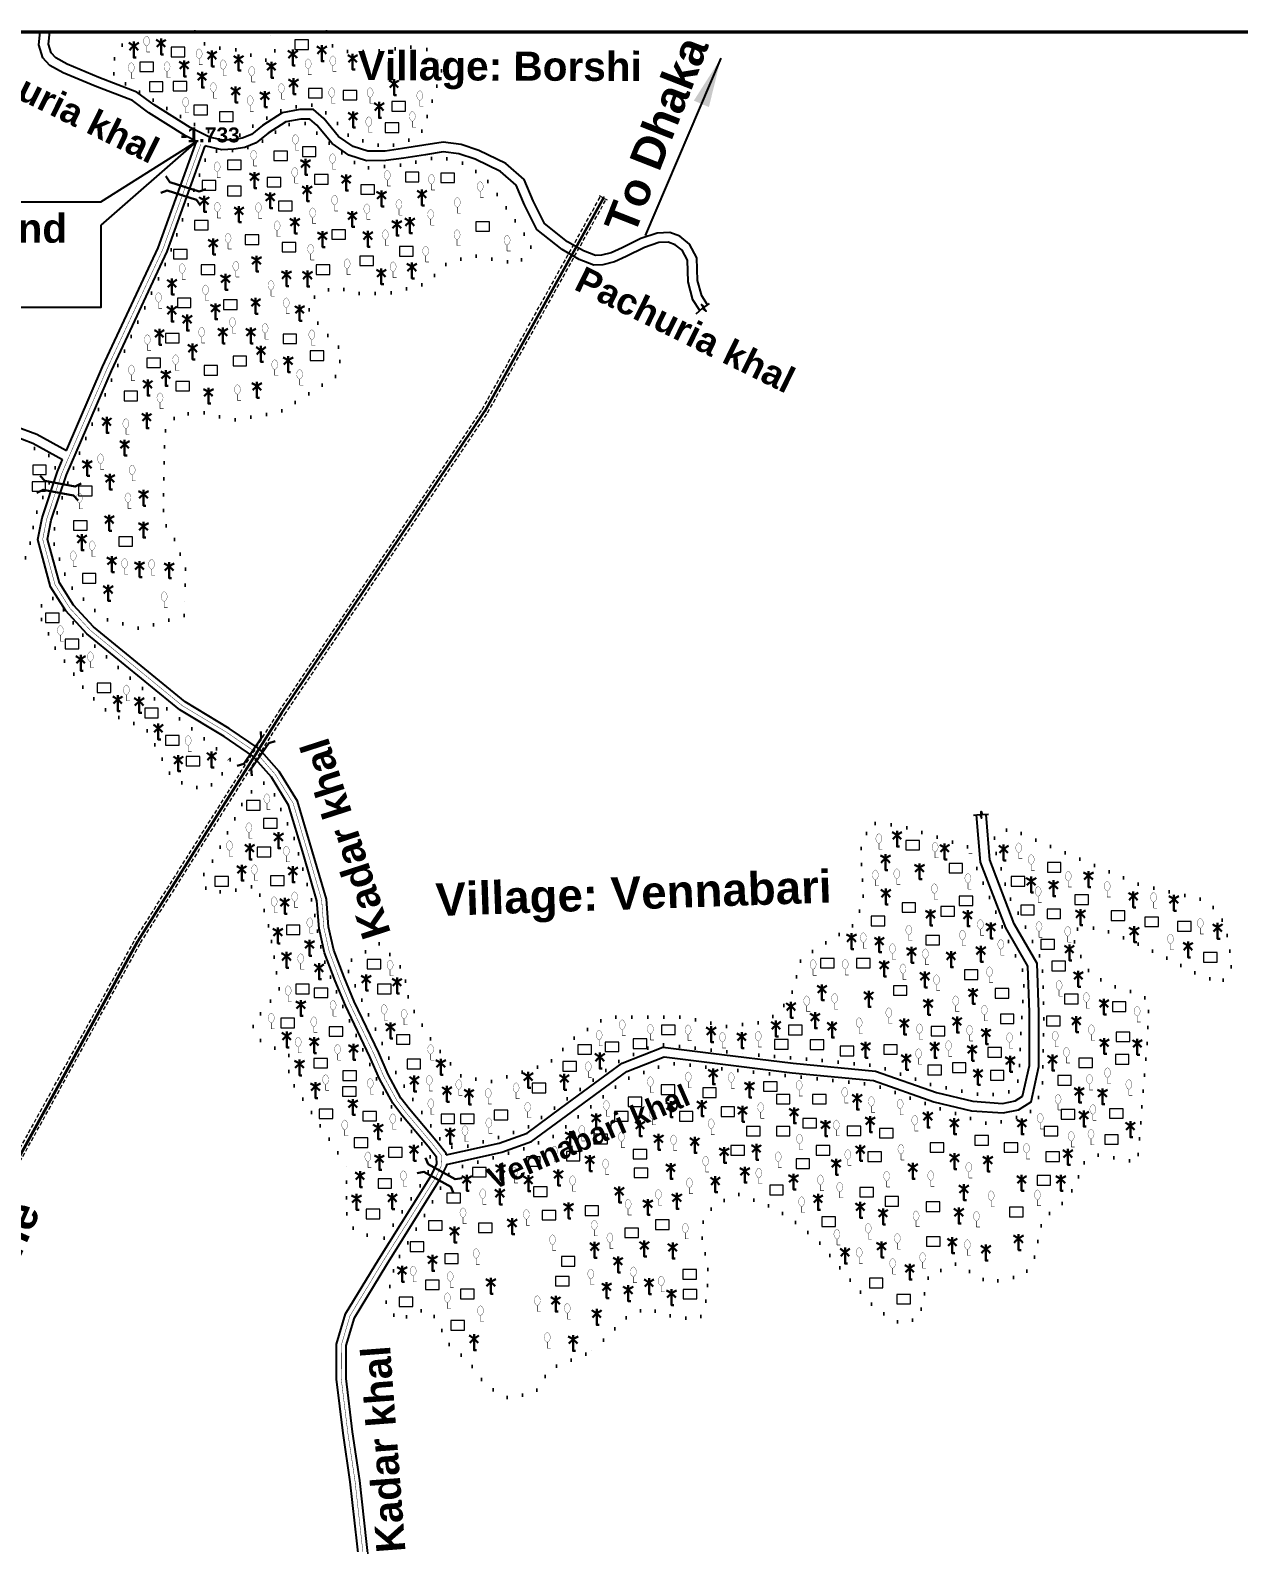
# Model space of a CAD drawing. Header units: millimetres. Extents: x 103 to 27159, y -166022 to -48.
# Drawn here: x 23991 to 25508, y -164690 to -162790 of the extents above; entities that cross this region are included whole.
import ezdxf

# ---------------------------------------------------------------- set-up
doc = ezdxf.new("R2010")
doc.units = ezdxf.units.MM
doc.header["$MEASUREMENT"] = 0
for name, pattern in [('CENTERX2', [4, 2.5, -0.5, 0.5, -0.5]), ('DASHED2', [0.375, 0.25, -0.125]), ('DOT2', [0.125, 0, -0.125]), ('HIDDENX2', [0.75, 0.5, -0.25])]:
    doc.linetypes.add(name, pattern=pattern)
for name, color, linetype in [('boundary', 7, 'Continuous'), ('Home Stead', 151, 'Continuous'), ('Khal', 4, 'Continuous'), ('TEXT', 5, 'Continuous'), ('Trees', 77, 'Continuous')]:
    doc.layers.add(name, color=color, linetype=linetype)
for name, color, linetype, lineweight in [('Bridge or Culvert', 7, 'Continuous', 25), ('Earthan Road', 7, 'DASHED2', 9), ('HOUSE', 144, 'Continuous', 18), ('Rail Line', 14, 'TRACKS', 35)]:
    doc.layers.add(name, color=color, linetype=linetype, lineweight=lineweight)
doc.styles.get("Standard").update_dxf_attribs({"font": 'arial.ttf'})
doc.styles.add('sum', font='arialbd.ttf')
doc.linetypes.add('TRACKS', pattern='A,0.15,[130,ltypeshp.shx,S=0.25,R=0,X=0,Y=0],0.15', length=0.3)
doc.dimstyles.get("Standard").update_dxf_attribs({"dimtxt": 0.18, "dimasz": 0.18, "dimexe": 0.18, "dimexo": 0.0625, "dimgap": 0.09, "dimtad": 0, "dimtih": 1, "dimtoh": 1, "dimdec": 4, "dimzin": 0, "dimdsep": 46, "dimtxsty": 'Standard', "dimblk": 'DATUMBLANK', "dimcen": 0.09, "dimadec": 0, "dimazin": 0, "dimtfac": 1, "dimtdec": 4, "dimtofl": 0, "dimtmove": 0, "dimatfit": 3, "dimfxl": 1, "dimtolj": 1, "dimtzin": 0, "dimarcsym": 0})

# ---------------------------------------------------------------- blocks, each defined once
blk = doc.blocks.new('A$C7FEE66E4')
at = {"layer": 'Trees', "linetype": 'Continuous', "const_width": 0.000142}
blk.add_lwpolyline([(0, 0.00001, 0.606435), (0, 0.00493, 0.606435)], format="xyb", close=True, dxfattribs=at)
at = {"layer": 'Trees', "linetype": 'Continuous', "const_width": 0.000252}
for points in [[(0, 0.00001), (0, -0.00287)], [(0, -0.00287), (0.00172, -0.00287)]]:
    blk.add_lwpolyline(points, dxfattribs=at)
blk = doc.blocks.new('A$C01DB3217')
at = {"layer": 'Trees', "color": 1, "lineweight": 30}
blk.add_lwpolyline([(0, 0.0028), (0, -0.00714), (0.00154, -0.00714)], dxfattribs=at)
for centre, start, end in [((-0.01201, -0.01535), 41.24911, 62.67823), ((0.01201, -0.01535), 117.32177, 138.75089)]:
    blk.add_arc(centre, 0.01949, start, end, dxfattribs=at)
blk = doc.blocks.new('A$C3B865840')
at = {"layer": 'Bridge or Culvert', "color": 7, "linetype": 'Continuous', "lineweight": 30}
for points in [[(0, 43.6), (13.8, 33.1), (91.3, 33.3), (105, 44.2)], [(0.2, 0), (13.9, 10.6), (91.4, 10.9), (105.2, 0.2)]]:
    blk.add_lwpolyline(points, dxfattribs=at)
blk = doc.blocks.new('_DatumBlank')
at = {"color": 0, "linetype": 'ByBlock', "lineweight": -2}
for p, q in [((0, 0.577), (-1, 0)), ((0, -0.577), (0, 0.577)), ((-1, 0), (0, -0.577))]:
    blk.add_line(p, q, dxfattribs=at)

msp = doc.modelspace()

# ---------------------------------------------------------------- linework, layer by layer
at = {"layer": 'boundary', "color": 0, "const_width": 4.13}
msp.add_lwpolyline([(22629.4, -162792.3), (27156.7, -162792.3), (27156.7, -166019.4), (22629.4, -166019.4), (22629.4, -162792.3)], dxfattribs=at)
at = {"layer": 'Earthan Road', "color": 7, "linetype": 'HIDDENX2', "ltscale": 10}
for points in [[(23359.7, -165680), (23505.4, -165308.9), (23656.4, -164924.1), (23941.6, -164260.3), (24122.2, -163932.4), (24303.3, -163645.5), (24558.2, -163266.5), (24706.9, -162998.8)], [(23367.1, -165682.9), (23512.8, -165311.8), (23663.8, -164927.1), (23948.8, -164263.8), (24129.1, -163936.5), (24310, -163649.9), (24565, -163270.7), (24713.8, -163002.8)], [(24705.1, -162997.9), (24710.1, -163000.5), (24709.4, -163002.3), (24711.3, -162999.4), (24710.5, -163001.1), (24716.1, -163004)]]:
    msp.add_lwpolyline(points, dxfattribs=at)
at = {"layer": 'Home Stead', "color": 7, "linetype": 'DOT2', "lineweight": 50, "ltscale": 159.474072, "flags": 128}
for points in [[(24507, -162841.2), (24483.9, -162916.1), (24466.5, -162928.2), (24437.1, -162937.4), (24391.7, -162924), (24366.2, -162896.5), (24343.5, -162883.7), (24313.2, -162887.7), (24274, -162907.8), (24255.1, -162921.9), (24231.7, -162922.2), (24209, -162915.8), (24162.9, -162888.9), (24098.5, -162850.6), (24092.9, -162839.7), (24098.3, -162818.7), (24119.1, -162792.9), (24119.8, -162792.3)], [(24197.3, -162792.3), (24206.6, -162806.2), (24220.8, -162811.9), (24250.2, -162815.2), (24285.2, -162828.3), (24298.4, -162823.3), (24297, -162806.5), (24289.5, -162792.3)], [(24362.8, -162792.3), (24367.5, -162808.8), (24390.3, -162817.4), (24427.5, -162816.1), (24468.5, -162811.5), (24495.3, -162815.6), (24507, -162841.2)], [(24183.8, -163525.3), (24128.7, -163541.9), (24082.6, -163529.2), (24038.9, -163486.6), (24018.8, -163430.3), (24024.9, -163392.6), (24053.5, -163318.6), (24106.2, -163199), (24162.7, -163078.7), (24204.8, -162968.2), (24212.4, -162948.2), (24218.5, -162942.5), (24251.3, -162941), (24275.5, -162934.2), (24311.6, -162908.9), (24338.3, -162907), (24354.8, -162923.4), (24407.3, -162963.6), (24458.5, -162959.6), (24503.8, -162949.2), (24537, -162958), (24563.4, -162977.2), (24620.9, -163060.5), (24603.7, -163083.5), (24547, -163073.4), (24514, -163082.8), (24487.5, -163108.6), (24441.5, -163120.8), (24404.2, -163120.8), (24371.9, -163112.9), (24341.1, -163128.7), (24341.1, -163143.7), (24360.4, -163169.5), (24382.7, -163193.9), (24374.8, -163224.7), (24303.7, -163270.2), (24244.1, -163280.2), (24209.7, -163270.9), (24177.4, -163272.3), (24160.9, -163287.4), (24158.8, -163323.9), (24158, -163371.3), (24158, -163407.3), (24173.8, -163433.1), (24186, -163468.3), (24183.8, -163525.3)], [(23720.1, -163762.2), (23756.6, -163717.4), (23767.2, -163689.8), (23783.5, -163616.3), (23799.9, -163513.2), (23830.9, -163429.8), (23843.5, -163359.7), (23856.2, -163319.6), (23873.2, -163304.7), (23896.6, -163294.8), (23922.9, -163292.4), (23956.4, -163298.2), (24004.2, -163319), (24021.6, -163328.5), (24022, -163341), (23997.9, -163397.4), (23987.1, -163450.7), (23972.9, -163463.2), (23948.4, -163447.9), (23963.8, -163404.7), (23949.6, -163359.3), (23926.8, -163346.2), (23906.4, -163359.3), (23886.5, -163408.1), (23871.7, -163459.8), (23836.5, -163570.1), (23819.4, -163641.6), (23814.4, -163691.2), (23825.7, -163712.2), (23840.5, -163730.9), (23825.1, -163758.2), (23809.2, -163780.9), (23778.6, -163780.3), (23742.8, -163782), (23720.1, -163762.2)], [(24241.6, -163706.6), (24227.7, -163731.3), (24211.9, -163742.6), (24187.4, -163739.6), (24167.9, -163727.4), (24135.6, -163666.5), (24090.6, -163649), (24061, -163621), (24022.4, -163567.2), (23999.7, -163519.6), (24014.6, -163501.6), (24024, -163507), (24055.6, -163549), (24111.9, -163600.3), (24150.1, -163632.6), (24241.6, -163706.6)], [(24434.9, -164307.5), (24486.1, -164232.8), (24494.7, -164214.6), (24491.6, -164199.4), (24451.2, -164152.4), (24435.8, -164129.8), (24406.3, -164066.1), (24383, -164016), (24361.5, -163964.5), (24353.1, -163931.1), (24345.5, -163888.3), (24321.7, -163804.6), (24295.5, -163746.7), (24283.8, -163735.4), (24273.7, -163739.8), (24257.8, -163760.1), (24232.8, -163809.7), (24214.8, -163841.9), (24205, -163855.3), (24212.4, -163870.8), (24236.6, -163872.9), (24259.6, -163868.2), (24275.8, -163864.3), (24291.5, -163921.3), (24297.6, -163959.5), (24303.7, -163996.9), (24289.2, -164013.7), (24269.4, -164038.8), (24280.1, -164059.5), (24315.2, -164077.8), (24315.2, -164105.3), (24359.5, -164173.4), (24387.7, -164216.8), (24388.1, -164279.2), (24396.2, -164294.8), (24405.8, -164302.2), (24434.9, -164307.5)], [(25167.8, -163815.7), (25080.7, -163788.8), (25045.8, -163785.9), (25033.5, -163819.3), (25037.1, -163885.3), (25023.3, -163915.1), (24987, -163938.3), (24958.9, -163956.3), (24946.3, -164002.2), (24928.2, -164026.9), (24904.2, -164037), (24864.3, -164041.4), (24810.5, -164029.8), (24714.6, -164029.8), (24673.9, -164056), (24642, -164087.9), (24615.1, -164096.7), (24570.1, -164110.4), (24533, -164105.4), (24498.2, -164064.7), (24466.9, -164013.2), (24459.7, -163971.8), (24429.9, -163937), (24385.8, -163963.1), (24451.9, -164104.2), (24503.2, -164180.7), (24514, -164193.3), (24535.2, -164192.9), (24588.5, -164178.4), (24615.8, -164167.7), (24674.4, -164125.7), (24728.3, -164086), (24764.8, -164069), (24785, -164064.6), (24809.4, -164066.7), (24885.5, -164075.8), (24963.8, -164082.2), (25053.7, -164091.1), (25125.5, -164115.6), (25190.1, -164128.4), (25213.9, -164125), (25227.2, -164121.7), (25232.2, -164106), (25235.6, -164030.9), (25239.3, -163976.1), (25221.4, -163939.6), (25180.5, -163845.5), (25167.8, -163815.7)], [(24688.4, -164453), (24643.4, -164471.4), (24625.1, -164501.3), (24590.3, -164508.1), (24562.4, -164492.5), (24543.4, -164465.2), (24516.1, -164440.1), (24499.8, -164407.4), (24486.2, -164396.5), (24452.1, -164410.8), (24437.1, -164390.4), (24448.7, -164339.4), (24480, -164288.3), (24516.7, -164226.6), (24531, -164217.9), (24570.2, -164206.9), (24610, -164195.2), (24645.7, -164181.1), (24737.3, -164108.4), (24777.3, -164092.9), (24801.2, -164088.2), (24854.6, -164094.1), (24928.2, -164102.1), (25048.5, -164114.5), (25137.9, -164146.4), (25196.6, -164164.8), (25244.5, -164151.7), (25261.7, -164122.7), (25263.5, -164032.2), (25261.6, -163959.6), (25239.2, -163913.7), (25218.8, -163876.2), (25209.4, -163841.8), (25199.6, -163812.9), (25202.8, -163800), (25221.7, -163793.1), (25252, -163806.9), (25384.3, -163863.8), (25468.1, -163883.6), (25485.8, -163902.7), (25496, -163933.5), (25499, -163970.3), (25485.8, -163987.2), (25451.2, -163973.2), (25418.1, -163955.6), (25377, -163935.7), (25332.2, -163917.4), (25301.3, -163919.6), (25302, -163935.7), (25311.6, -163957), (25322.6, -163976.1), (25349.1, -163990.1), (25363, -163995.2), (25379.9, -163999.6), (25395.4, -164008.5), (25393.9, -164053.2), (25381.1, -164212.2), (25332.1, -164203), (25310.9, -164214.1), (25305.4, -164238), (25288.7, -164262), (25262, -164283.3), (25251.8, -164331.3), (25239.8, -164353.4), (25194.5, -164363.6), (25153.9, -164339.6), (25118.8, -164354.3), (25106.8, -164408), (25082.8, -164414.4), (25052.3, -164396), (25033.8, -164375.7), (25007, -164344.3), (24980.3, -164311.1), (24943.3, -164280.6), (24917.5, -164266.8), (24889.8, -164255.7), (24878.7, -164252), (24850.1, -164265.9), (24836.2, -164282.5), (24834.4, -164306.5), (24841.7, -164345.2), (24840.8, -164380.3), (24832.5, -164407.1), (24807.6, -164408), (24779.5, -164401.5), (24766.8, -164394.7), (24752.7, -164400.1), (24735, -164409.6), (24722.8, -164423.2), (24708.7, -164437.3), (24688.4, -164453)]]:
    msp.add_lwpolyline(points, dxfattribs=at)
at = {"layer": 'HOUSE'}
for points in [[(24167.7, -162823.5), (24184.8, -162823.5), (24184.8, -162811.5), (24167.7, -162811.5), (24167.7, -162823.5)], [(24323.1, -162814.2), (24340.1, -162814.2), (24340.1, -162802.2), (24323.1, -162802.2), (24323.1, -162814.2)], [(24128.4, -162842.1), (24145.4, -162842.1), (24145.4, -162830.2), (24128.4, -162830.2), (24128.4, -162842.1)], [(24140.3, -162867), (24157.3, -162867), (24157.3, -162855), (24140.3, -162855), (24140.3, -162867)], [(24170.3, -162866.4), (24187.4, -162866.4), (24187.4, -162854.5), (24170.3, -162854.5), (24170.3, -162866.4)], [(24340.1, -162875.2), (24357.2, -162875.2), (24357.2, -162863.3), (24340.1, -162863.3), (24340.1, -162875.2)], [(24383.6, -162877.8), (24400.6, -162877.8), (24400.6, -162865.9), (24383.6, -162865.9), (24383.6, -162877.8)], [(24196.2, -162896.4), (24213.3, -162896.4), (24213.3, -162884.5), (24196.2, -162884.5), (24196.2, -162896.4)], [(24228.3, -162904.7), (24245.3, -162904.7), (24245.3, -162892.8), (24228.3, -162892.8), (24228.3, -162904.7)], [(24444.6, -162891.8), (24461.7, -162891.8), (24461.7, -162879.8), (24444.6, -162879.8), (24444.6, -162891.8)], [(24436.4, -162918.7), (24453.4, -162918.7), (24453.4, -162906.7), (24436.4, -162906.7), (24436.4, -162918.7)], [(24296.5, -162954), (24313.6, -162954), (24313.6, -162942.1), (24296.5, -162942.1), (24296.5, -162954)], [(24332.4, -162948.7), (24349.4, -162948.7), (24349.4, -162936.8), (24332.4, -162936.8), (24332.4, -162948.7)], [(24238.3, -162965.2), (24255.4, -162965.2), (24255.4, -162953.2), (24238.3, -162953.2), (24238.3, -162965.2)], [(24461.7, -162980.5), (24478.7, -162980.5), (24478.7, -162968.5), (24461.7, -162968.5), (24461.7, -162980.5)], [(24506.3, -162981.6), (24523.4, -162981.6), (24523.4, -162969.7), (24506.3, -162969.7), (24506.3, -162981.6)], [(24206.6, -162991), (24223.7, -162991), (24223.7, -162979.1), (24206.6, -162979.1), (24206.6, -162991)], [(24238.3, -162998.1), (24255.4, -162998.1), (24255.4, -162986.1), (24238.3, -162986.1), (24238.3, -162998.1)], [(24288.3, -162986.9), (24305.4, -162986.9), (24305.4, -162975), (24288.3, -162975), (24288.3, -162986.9)], [(24347.6, -162983.4), (24364.7, -162983.4), (24364.7, -162971.4), (24347.6, -162971.4), (24347.6, -162983.4)], [(24405.8, -162996.3), (24422.9, -162996.3), (24422.9, -162984.4), (24405.8, -162984.4), (24405.8, -162996.3)], [(24302.4, -163016.9), (24319.5, -163016.9), (24319.5, -163004.9), (24302.4, -163004.9), (24302.4, -163016.9)], [(24197.1, -163041.1), (24214.2, -163041.1), (24214.2, -163029.1), (24197.1, -163029.1), (24197.1, -163041.1)], [(24369.4, -163052.7), (24386.5, -163052.7), (24386.5, -163040.7), (24369.4, -163040.7), (24369.4, -163052.7)], [(24550.4, -163042.7), (24567.5, -163042.7), (24567.5, -163030.7), (24550.4, -163030.7), (24550.4, -163042.7)], [(24260.6, -163059.3), (24277.6, -163059.3), (24277.6, -163047.3), (24260.6, -163047.3), (24260.6, -163059.3)], [(24307.1, -163068.5), (24324.2, -163068.5), (24324.2, -163056.6), (24307.1, -163056.6), (24307.1, -163068.5)], [(24454.5, -163074), (24471.6, -163074), (24471.6, -163062), (24454.5, -163062), (24454.5, -163074)], [(24170.7, -163077.5), (24187.7, -163077.5), (24187.7, -163065.5), (24170.7, -163065.5), (24170.7, -163077.5)], [(24404.5, -163085.7), (24421.6, -163085.7), (24421.6, -163073.8), (24404.5, -163073.8), (24404.5, -163085.7)], [(24205.3, -163096.9), (24222.4, -163096.9), (24222.4, -163084.9), (24205.3, -163084.9), (24205.3, -163096.9)], [(24349.9, -163096.9), (24367, -163096.9), (24367, -163084.9), (24349.9, -163084.9), (24349.9, -163096.9)], [(24175.4, -163138.6), (24192.4, -163138.6), (24192.4, -163126.6), (24175.4, -163126.6), (24175.4, -163138.6)], [(24233.5, -163140.9), (24250.6, -163140.9), (24250.6, -163129), (24233.5, -163129), (24233.5, -163140.9)], [(24160.7, -163182.8), (24177.8, -163182.8), (24177.8, -163170.9), (24160.7, -163170.9), (24160.7, -163182.8)], [(24308.2, -163183.8), (24325.2, -163183.8), (24325.2, -163171.8), (24308.2, -163171.8), (24308.2, -163183.8)], [(24342.3, -163204.9), (24359.3, -163204.9), (24359.3, -163193), (24342.3, -163193), (24342.3, -163204.9)], [(24137.2, -163213.9), (24154.2, -163213.9), (24154.2, -163202), (24137.2, -163202), (24137.2, -163213.9)], [(24208.9, -163223.3), (24225.9, -163223.3), (24225.9, -163211.4), (24208.9, -163211.4), (24208.9, -163223.3)], [(24245.3, -163211.6), (24262.4, -163211.6), (24262.4, -163199.6), (24245.3, -163199.6), (24245.3, -163211.6)], [(24173.6, -163243.3), (24190.7, -163243.3), (24190.7, -163231.3), (24173.6, -163231.3), (24173.6, -163243.3)], [(24108.4, -163255.6), (24125.5, -163255.6), (24125.5, -163243.7), (24108.4, -163243.7), (24108.4, -163255.6)], [(23993.7, -163348.2), (24010.8, -163348.2), (24010.8, -163336.3), (23993.7, -163336.3), (23993.7, -163348.2)], [(23992.9, -163369.2), (24010, -163369.2), (24010, -163357.2), (23992.9, -163357.2), (23992.9, -163369.2)], [(24051.4, -163374.8), (24068.4, -163374.8), (24068.4, -163362.9), (24051.4, -163362.9), (24051.4, -163374.8)], [(24044.9, -163418.3), (24062, -163418.3), (24062, -163406.4), (24044.9, -163406.4), (24044.9, -163418.3)], [(24101.9, -163438.3), (24119, -163438.3), (24119, -163426.3), (24101.9, -163426.3), (24101.9, -163438.3)], [(24056.1, -163484.7), (24073.1, -163484.7), (24073.1, -163472.7), (24056.1, -163472.7), (24056.1, -163484.7)], [(24009.9, -163534.2), (24027, -163534.2), (24027, -163522.2), (24009.9, -163522.2), (24009.9, -163534.2)], [(24034.6, -163567), (24051.7, -163567), (24051.7, -163555), (24034.6, -163555), (24034.6, -163567)], [(24074.8, -163622.2), (24091.9, -163622.2), (24091.9, -163610.3), (24074.8, -163610.3), (24074.8, -163622.2)], [(24134.4, -163653.7), (24151.5, -163653.7), (24151.5, -163641.7), (24134.4, -163641.7), (24134.4, -163653.7)], [(24160.7, -163688.1), (24177.8, -163688.1), (24177.8, -163676.1), (24160.7, -163676.1), (24160.7, -163688.1)], [(24186.6, -163714.3), (24203.7, -163714.3), (24203.7, -163702.4), (24186.6, -163702.4), (24186.6, -163714.3)], [(24262.2, -163769.6), (24279.3, -163769.6), (24279.3, -163757.6), (24262.2, -163757.6), (24262.2, -163769.6)], [(24283.6, -163792.4), (24300.6, -163792.4), (24300.6, -163780.4), (24283.6, -163780.4), (24283.6, -163792.4)], [(24275.8, -163828.3), (24292.9, -163828.3), (24292.9, -163816.4), (24275.8, -163816.4), (24275.8, -163828.3)], [(25090.2, -163819.7), (25107.3, -163819.7), (25107.3, -163807.8), (25090.2, -163807.8), (25090.2, -163819.7)], [(25144.4, -163848.6), (25161.5, -163848.6), (25161.5, -163836.7), (25144.4, -163836.7), (25144.4, -163848.6)], [(25268, -163847.5), (25285, -163847.5), (25285, -163835.5), (25268, -163835.5), (25268, -163847.5)], [(24222.4, -163865.2), (24239.5, -163865.2), (24239.5, -163853.2), (24222.4, -163853.2), (24222.4, -163865.2)], [(24292.3, -163864.2), (24309.4, -163864.2), (24309.4, -163852.3), (24292.3, -163852.3), (24292.3, -163864.2)], [(25222.4, -163865.2), (25239.5, -163865.2), (25239.5, -163853.2), (25222.4, -163853.2), (25222.4, -163865.2)], [(25157.1, -163889.6), (25174.2, -163889.6), (25174.2, -163877.6), (25157.1, -163877.6), (25157.1, -163889.6)], [(25302.5, -163888.2), (25319.6, -163888.2), (25319.6, -163876.2), (25302.5, -163876.2), (25302.5, -163888.2)], [(25085.4, -163898), (25102.5, -163898), (25102.5, -163886.1), (25085.4, -163886.1), (25085.4, -163898)], [(25134.2, -163902.8), (25151.3, -163902.8), (25151.3, -163890.9), (25134.2, -163890.9), (25134.2, -163902.8)], [(25234.4, -163901.1), (25251.5, -163901.1), (25251.5, -163889.2), (25234.4, -163889.2), (25234.4, -163901.1)], [(25267.5, -163905.9), (25284.6, -163905.9), (25284.6, -163894), (25267.5, -163894), (25267.5, -163905.9)], [(25348.1, -163908.3), (25365.1, -163908.3), (25365.1, -163896.4), (25348.1, -163896.4), (25348.1, -163908.3)], [(24312.3, -163926), (24329.4, -163926), (24329.4, -163914.1), (24312.3, -163914.1), (24312.3, -163926)], [(25046.8, -163914.9), (25063.9, -163914.9), (25063.9, -163902.9), (25046.8, -163902.9), (25046.8, -163914.9)], [(25390.3, -163916), (25407.3, -163916), (25407.3, -163904), (25390.3, -163904), (25390.3, -163916)], [(25431.5, -163921.7), (25448.6, -163921.7), (25448.6, -163909.8), (25431.5, -163909.8), (25431.5, -163921.7)], [(25115.5, -163939), (25132.6, -163939), (25132.6, -163927), (25115.5, -163927), (25115.5, -163939)], [(25259.8, -163944.3), (25276.9, -163944.3), (25276.9, -163932.3), (25259.8, -163932.3), (25259.8, -163944.3)], [(24413.6, -163969.2), (24430.7, -163969.2), (24430.7, -163957.2), (24413.6, -163957.2), (24413.6, -163969.2)], [(24982.9, -163967.9), (25000, -163967.9), (25000, -163955.9), (24982.9, -163955.9), (24982.9, -163967.9)], [(25028.1, -163967.9), (25045.2, -163967.9), (25045.2, -163955.9), (25028.1, -163955.9), (25028.1, -163967.9)], [(25464.1, -163960.6), (25481.2, -163960.6), (25481.2, -163948.6), (25464.1, -163948.6), (25464.1, -163960.6)], [(25163.7, -163982.3), (25180.8, -163982.3), (25180.8, -163970.4), (25163.7, -163970.4), (25163.7, -163982.3)], [(25273.7, -163971.6), (25290.8, -163971.6), (25290.8, -163959.6), (25273.7, -163959.6), (25273.7, -163971.6)], [(24324, -164000.4), (24341, -164000.4), (24341, -163988.4), (24324, -163988.4), (24324, -164000.4)], [(24347.3, -164005.2), (24364.3, -164005.2), (24364.3, -163993.3), (24347.3, -163993.3), (24347.3, -164005.2)], [(24426.7, -164000.5), (24443.8, -164000.5), (24443.8, -163988.5), (24426.7, -163988.5), (24426.7, -164000.5)], [(25074.5, -164002.2), (25091.6, -164002.2), (25091.6, -163990.3), (25074.5, -163990.3), (25074.5, -164002.2)], [(25202.3, -164005.8), (25219.4, -164005.8), (25219.4, -163993.9), (25202.3, -163993.9), (25202.3, -164005.8)], [(25289.5, -164012.9), (25306.6, -164012.9), (25306.6, -164000.9), (25289.5, -164000.9), (25289.5, -164012.9)], [(25349.5, -164022.6), (25366.6, -164022.6), (25366.6, -164010.7), (25349.5, -164010.7), (25349.5, -164022.6)], [(24305.5, -164043.1), (24322.6, -164043.1), (24322.6, -164031.2), (24305.5, -164031.2), (24305.5, -164043.1)], [(25208.9, -164037.8), (25226, -164037.8), (25226, -164025.8), (25208.9, -164025.8), (25208.9, -164037.8)], [(25267, -164040.7), (25284.1, -164040.7), (25284.1, -164028.7), (25267, -164028.7), (25267, -164040.7)], [(24366.2, -164053.8), (24383.3, -164053.8), (24383.3, -164041.8), (24366.2, -164041.8), (24366.2, -164053.8)], [(24450.4, -164063.7), (24467.5, -164063.7), (24467.5, -164051.8), (24450.4, -164051.8), (24450.4, -164063.7)], [(24783.5, -164051.7), (24800.6, -164051.7), (24800.6, -164039.8), (24783.5, -164039.8), (24783.5, -164051.7)], [(24943, -164051.9), (24960.1, -164051.9), (24960.1, -164040), (24943, -164040), (24943, -164051.9)], [(25122.1, -164053.4), (25139.2, -164053.4), (25139.2, -164041.5), (25122.1, -164041.5), (25122.1, -164053.4)], [(25354.3, -164060.5), (25371.4, -164060.5), (25371.4, -164048.5), (25354.3, -164048.5), (25354.3, -164060.5)], [(24678.2, -164076.3), (24695.3, -164076.3), (24695.3, -164064.3), (24678.2, -164064.3), (24678.2, -164076.3)], [(24712.8, -164072.9), (24729.9, -164072.9), (24729.9, -164061), (24712.8, -164061), (24712.8, -164072.9)], [(24747.8, -164069), (24764.8, -164069), (24764.8, -164057.1), (24747.8, -164057.1), (24747.8, -164069)], [(24925.3, -164070), (24942.4, -164070), (24942.4, -164058), (24925.3, -164058), (24925.3, -164070)], [(24970, -164070.3), (24987.1, -164070.3), (24987.1, -164058.3), (24970, -164058.3), (24970, -164070.3)], [(25007.6, -164078.3), (25024.7, -164078.3), (25024.7, -164066.3), (25007.6, -164066.3), (25007.6, -164078.3)], [(25062.5, -164076.3), (25079.5, -164076.3), (25079.5, -164064.3), (25062.5, -164064.3), (25062.5, -164076.3)], [(25193.3, -164079.9), (25210.3, -164079.9), (25210.3, -164068), (25193.3, -164068), (25193.3, -164079.9)], [(24346.8, -164093.6), (24363.9, -164093.6), (24363.9, -164081.6), (24346.8, -164081.6), (24346.8, -164093.6)], [(24463.8, -164094.6), (24480.8, -164094.6), (24480.8, -164082.6), (24463.8, -164082.6), (24463.8, -164094.6)], [(24659.6, -164097.5), (24676.7, -164097.5), (24676.7, -164085.5), (24659.6, -164085.5), (24659.6, -164097.5)], [(25117.9, -164102.2), (25135, -164102.2), (25135, -164090.2), (25117.9, -164090.2), (25117.9, -164102.2)], [(25148.7, -164099.2), (25165.7, -164099.2), (25165.7, -164087.2), (25148.7, -164087.2), (25148.7, -164099.2)], [(25307.3, -164093.1), (25324.4, -164093.1), (25324.4, -164081.1), (25307.3, -164081.1), (25307.3, -164093.1)], [(25353.3, -164088.7), (25370.4, -164088.7), (25370.4, -164076.8), (25353.3, -164076.8), (25353.3, -164088.7)], [(24383.2, -164109.1), (24400.3, -164109.1), (24400.3, -164097.2), (24383.2, -164097.2), (24383.2, -164109.1)], [(25196.3, -164108.8), (25213.3, -164108.8), (25213.3, -164096.9), (25196.3, -164096.9), (25196.3, -164108.8)], [(25280.9, -164115.1), (25298, -164115.1), (25298, -164103.1), (25280.9, -164103.1), (25280.9, -164115.1)], [(24382.7, -164129), (24399.8, -164129), (24399.8, -164117.1), (24382.7, -164117.1), (24382.7, -164129)], [(24620.9, -164124.6), (24638, -164124.6), (24638, -164112.7), (24620.9, -164112.7), (24620.9, -164124.6)], [(24782.8, -164126.7), (24799.9, -164126.7), (24799.9, -164114.7), (24782.8, -164114.7), (24782.8, -164126.7)], [(24835.1, -164130.5), (24852.2, -164130.5), (24852.2, -164118.6), (24835.1, -164118.6), (24835.1, -164130.5)], [(24911.4, -164122.8), (24928.4, -164122.8), (24928.4, -164110.9), (24911.4, -164110.9), (24911.4, -164122.8)], [(24927.7, -164138.7), (24944.7, -164138.7), (24944.7, -164126.7), (24927.7, -164126.7), (24927.7, -164138.7)], [(24972.9, -164138.7), (24990, -164138.7), (24990, -164126.7), (24972.9, -164126.7), (24972.9, -164138.7)], [(24353.6, -164157.2), (24370.7, -164157.2), (24370.7, -164145.2), (24353.6, -164145.2), (24353.6, -164157.2)], [(24408.5, -164160.1), (24425.5, -164160.1), (24425.5, -164148.1), (24408.5, -164148.1), (24408.5, -164160.1)], [(24573.2, -164158.6), (24590.2, -164158.6), (24590.2, -164146.6), (24573.2, -164146.6), (24573.2, -164158.6)], [(24741.6, -164142), (24758.7, -164142), (24758.7, -164130.1), (24741.6, -164130.1), (24741.6, -164142)], [(24858.1, -164154.5), (24875.2, -164154.5), (24875.2, -164142.5), (24858.1, -164142.5), (24858.1, -164154.5)], [(25285.2, -164157.8), (25302.3, -164157.8), (25302.3, -164145.8), (25285.2, -164145.8), (25285.2, -164157.8)], [(25346.1, -164156.8), (25363.2, -164156.8), (25363.2, -164144.8), (25346.1, -164144.8), (25346.1, -164156.8)], [(24506.6, -164163.4), (24523.6, -164163.4), (24523.6, -164151.4), (24506.6, -164151.4), (24506.6, -164163.4)], [(24531.1, -164163.4), (24548.2, -164163.4), (24548.2, -164151.4), (24531.1, -164151.4), (24531.1, -164163.4)], [(24724.3, -164160.2), (24741.4, -164160.2), (24741.4, -164148.3), (24724.3, -164148.3), (24724.3, -164160.2)], [(24805.9, -164160.2), (24822.9, -164160.2), (24822.9, -164148.3), (24805.9, -164148.3), (24805.9, -164160.2)], [(24890.3, -164178.9), (24907.3, -164178.9), (24907.3, -164167), (24890.3, -164167), (24890.3, -164178.9)], [(24927.7, -164178.9), (24944.7, -164178.9), (24944.7, -164167), (24927.7, -164167), (24927.7, -164178.9)], [(24960.8, -164168.9), (24977.8, -164168.9), (24977.8, -164156.9), (24960.8, -164156.9), (24960.8, -164168.9)], [(25016.6, -164178.5), (25033.7, -164178.5), (25033.7, -164166.5), (25016.6, -164166.5), (25016.6, -164178.5)], [(25264, -164178.9), (25281.1, -164178.9), (25281.1, -164167), (25264, -164167), (25264, -164178.9)], [(24397.3, -164193.3), (24414.4, -164193.3), (24414.4, -164181.3), (24397.3, -164181.3), (24397.3, -164193.3)], [(24698.4, -164188.7), (24715.5, -164188.7), (24715.5, -164176.7), (24698.4, -164176.7), (24698.4, -164188.7)], [(25057.3, -164181.3), (25074.4, -164181.3), (25074.4, -164169.4), (25057.3, -164169.4), (25057.3, -164181.3)], [(25176.8, -164190.4), (25193.8, -164190.4), (25193.8, -164178.5), (25176.8, -164178.5), (25176.8, -164190.4)], [(25339.9, -164189.4), (25357, -164189.4), (25357, -164177.4), (25339.9, -164177.4), (25339.9, -164189.4)], [(24440.6, -164205.4), (24457.6, -164205.4), (24457.6, -164193.5), (24440.6, -164193.5), (24440.6, -164205.4)], [(24614, -164216.9), (24631.1, -164216.9), (24631.1, -164205), (24614, -164205), (24614, -164216.9)], [(24663.9, -164210.2), (24680.9, -164210.2), (24680.9, -164198.3), (24663.9, -164198.3), (24663.9, -164210.2)], [(24747.8, -164207.8), (24764.9, -164207.8), (24764.9, -164195.9), (24747.8, -164195.9), (24747.8, -164207.8)], [(24870.6, -164202.9), (24887.7, -164202.9), (24887.7, -164190.9), (24870.6, -164190.9), (24870.6, -164202.9)], [(24977.7, -164202.9), (24994.8, -164202.9), (24994.8, -164190.9), (24977.7, -164190.9), (24977.7, -164202.9)], [(25042.5, -164211), (25059.6, -164211), (25059.6, -164199.1), (25042.5, -164199.1), (25042.5, -164211)], [(25120.6, -164199.5), (25137.7, -164199.5), (25137.7, -164187.6), (25120.6, -164187.6), (25120.6, -164199.5)], [(25213.7, -164199.5), (25230.8, -164199.5), (25230.8, -164187.6), (25213.7, -164187.6), (25213.7, -164199.5)], [(25266, -164211), (25283, -164211), (25283, -164199.1), (25266, -164199.1), (25266, -164211)], [(24545.9, -164230.4), (24563, -164230.4), (24563, -164218.4), (24545.9, -164218.4), (24545.9, -164230.4)], [(24749.2, -164231.3), (24766.3, -164231.3), (24766.3, -164219.4), (24749.2, -164219.4), (24749.2, -164231.3)], [(24952.3, -164219.7), (24969.4, -164219.7), (24969.4, -164207.7), (24952.3, -164207.7), (24952.3, -164219.7)], [(24427.4, -164244.7), (24444.5, -164244.7), (24444.5, -164232.8), (24427.4, -164232.8), (24427.4, -164244.7)], [(24622.6, -164254.8), (24639.7, -164254.8), (24639.7, -164242.8), (24622.6, -164242.8), (24622.6, -164254.8)], [(24919.2, -164252.7), (24936.3, -164252.7), (24936.3, -164240.8), (24919.2, -164240.8), (24919.2, -164252.7)], [(25254.9, -164240.8), (25272, -164240.8), (25272, -164228.8), (25254.9, -164228.8), (25254.9, -164240.8)], [(24513.7, -164262.9), (24530.8, -164262.9), (24530.8, -164251), (24513.7, -164251), (24513.7, -164262.9)], [(25032.4, -164255.6), (25049.5, -164255.6), (25049.5, -164243.7), (25032.4, -164243.7), (25032.4, -164255.6)], [(25064.1, -164267.1), (25081.1, -164267.1), (25081.1, -164255.2), (25064.1, -164255.2), (25064.1, -164267.1)], [(25115.9, -164273.8), (25132.9, -164273.8), (25132.9, -164261.9), (25115.9, -164261.9), (25115.9, -164273.8)], [(24412.4, -164283.1), (24429.5, -164283.1), (24429.5, -164271.1), (24412.4, -164271.1), (24412.4, -164283.1)], [(24633.6, -164284.5), (24650.7, -164284.5), (24650.7, -164272.6), (24633.6, -164272.6), (24633.6, -164284.5)], [(24687.4, -164278.8), (24704.4, -164278.8), (24704.4, -164266.8), (24687.4, -164266.8), (24687.4, -164278.8)], [(24984.9, -164292.5), (25002, -164292.5), (25002, -164280.6), (24984.9, -164280.6), (24984.9, -164292.5)], [(25220.4, -164280.5), (25237.5, -164280.5), (25237.5, -164268.6), (25220.4, -164268.6), (25220.4, -164280.5)], [(24490.7, -164297.4), (24507.8, -164297.4), (24507.8, -164285.5), (24490.7, -164285.5), (24490.7, -164297.4)], [(24553.5, -164300.3), (24570.6, -164300.3), (24570.6, -164288.4), (24553.5, -164288.4), (24553.5, -164300.3)], [(24737.2, -164306.6), (24754.3, -164306.6), (24754.3, -164294.6), (24737.2, -164294.6), (24737.2, -164306.6)], [(24775.7, -164296.4), (24792.8, -164296.4), (24792.8, -164284.5), (24775.7, -164284.5), (24775.7, -164296.4)], [(24467.7, -164324), (24484.8, -164324), (24484.8, -164312.1), (24467.7, -164312.1), (24467.7, -164324)], [(25116.3, -164317.4), (25133.4, -164317.4), (25133.4, -164305.5), (25116.3, -164305.5), (25116.3, -164317.4)], [(24511.1, -164339), (24528.1, -164339), (24528.1, -164327), (24511.1, -164327), (24511.1, -164339)], [(24657.6, -164342.5), (24674.7, -164342.5), (24674.7, -164330.5), (24657.6, -164330.5), (24657.6, -164342.5)], [(24650.4, -164367.4), (24667.5, -164367.4), (24667.5, -164355.5), (24650.4, -164355.5), (24650.4, -164367.4)], [(24810.1, -164358.8), (24827.2, -164358.8), (24827.2, -164346.8), (24810.1, -164346.8), (24810.1, -164358.8)], [(24487, -164371.9), (24504.1, -164371.9), (24504.1, -164359.9), (24487, -164359.9), (24487, -164371.9)], [(24531.1, -164383.4), (24548.2, -164383.4), (24548.2, -164371.4), (24531.1, -164371.4), (24531.1, -164383.4)], [(24810.6, -164383.7), (24827.7, -164383.7), (24827.7, -164371.8), (24810.6, -164371.8), (24810.6, -164383.7)], [(25044.4, -164369.7), (25061.5, -164369.7), (25061.5, -164357.7), (25044.4, -164357.7), (25044.4, -164369.7)], [(24454.1, -164393.3), (24471.2, -164393.3), (24471.2, -164381.3), (24454.1, -164381.3), (24454.1, -164393.3)], [(25078.9, -164389.8), (25096, -164389.8), (25096, -164377.9), (25078.9, -164377.9), (25078.9, -164389.8)], [(24518.8, -164422.7), (24535.9, -164422.7), (24535.9, -164410.7), (24518.8, -164410.7), (24518.8, -164422.7)]]:
    msp.add_lwpolyline(points, dxfattribs=at)
at = {"layer": 'Khal', "lineweight": 25, "ltscale": 0.1}
for points in [[(24199.6, -162930), (24185.7, -162923), (24139.6, -162893.9), (24118.9, -162878.6), (24072.1, -162860.5), (24031.8, -162843.8), (24015.4, -162834.5), (24006.3, -162824.8), (24001.4, -162808.7), (24003.3, -162792.3)], [(24841, -163135), (24833.8, -163123.9), (24828.6, -163104.5), (24827.8, -163076), (24818.6, -163058.7), (24806.3, -163049), (24793.8, -163044.3), (24777.9, -163045.1), (24757.4, -163051.8), (24733.9, -163063.5), (24720.3, -163069.8), (24707.9, -163072.7), (24700.4, -163073.1), (24685.2, -163067.3), (24665.2, -163055.8), (24636.4, -163032.9), (24622.1, -163004.4), (24610.8, -162977.6), (24587.7, -162957.7), (24553.9, -162941.1), (24531.6, -162933.8), (24509.1, -162930.8), (24485.1, -162934.6), (24458.2, -162938.8), (24436.4, -162941.9), (24414.6, -162942.1), (24396.1, -162936.2), (24377.9, -162923.6), (24359.2, -162900.9), (24346.3, -162889.9), (24329.2, -162889.9), (24307.1, -162894), (24282.2, -162909.7), (24268.3, -162921.3), (24256.8, -162925.7), (24245.1, -162927.7), (24232.3, -162928.3), (24215.7, -162924.6), (24191.6, -162912.5), (24146.4, -162883.9), (24124.7, -162868), (24076.6, -162849.4), (24037.1, -162833), (24022.9, -162824.9), (24017, -162818.6), (24013.6, -162807.6), (24015.4, -162792.3)], [(24831.4, -163142.2), (24822.7, -163128.8), (24816.7, -163106.3), (24815.9, -163079.1), (24809.2, -163066.6), (24800.4, -163059.6), (24791.9, -163056.4), (24780.1, -163057), (24762, -163063), (24739.1, -163074.3), (24724.3, -163081.2), (24709.6, -163084.7), (24698.5, -163085.3), (24680, -163078.1), (24658.5, -163065.8), (24626.9, -163040.6), (24611.2, -163009.4), (24600.9, -162984.8), (24581, -162967.8), (24549.4, -162952.3), (24528.9, -162945.5), (24509.3, -162942.9), (24487, -162946.5), (24460, -162950.7), (24437.3, -162953.9), (24412.8, -162954.1), (24390.8, -162947.1), (24369.7, -162932.5), (24350.6, -162909.3), (24341.9, -162901.9), (24330.3, -162901.9), (24311.6, -162905.4), (24289.3, -162919.5), (24274.5, -162931.8), (24260, -162937.3), (24246.4, -162939.6), (24231.2, -162940.4), (24211.6, -162936), (24210.4, -162935.4)], [(24843.1, -163133.5), (24837.5, -163137.6), (24833.4, -163134.7), (24839.6, -163143), (24834.9, -163139.1), (24826.4, -163146.7)], [(23971.7, -163287.4), (23998.9, -163297.7), (24036.1, -163318.2)], [(23967.8, -163298.7), (23993.9, -163308.7), (24031.3, -163329.3)], [(24512.8, -164202.6), (24579.5, -164188), (24614.6, -164175.4), (24657, -164144.1), (24699.7, -164112.5), (24733.9, -164087.6), (24785.2, -164067.4), (24845.2, -164074.8), (24948.7, -164087.6), (25052.2, -164097.6), (25128.9, -164124.5), (25174.3, -164135.4), (25211.7, -164138), (25227.3, -164134.8), (25236.8, -164128.8), (25245.4, -164090.4), (25245.4, -164023.5), (25243.4, -163965.8), (25215.6, -163917.6), (25184, -163834.9), (25178.9, -163775.6)], [(24513.5, -164214.7), (24582.8, -164199.5), (24620.3, -164186.1), (24664.1, -164153.7), (24706.8, -164122.2), (24739.7, -164098.2), (24786.7, -164079.6), (24843.7, -164086.7), (24947.4, -164099.5), (25049.6, -164109.4), (25125.5, -164136), (25172.5, -164147.3), (25212.5, -164150.1), (25231.8, -164146.1), (25247.5, -164136.3), (25257.4, -164091.7), (25257.4, -164023.3), (25255.3, -163962.4), (25226.4, -163912.5), (25195.8, -163832.2), (25190.9, -163775.1)], [(25175.2, -163775.9), (25183.4, -163775.3), (25185.1, -163779.8), (25184.7, -163771.5), (25186.2, -163775.4), (25193.8, -163774.9)]]:
    msp.add_lwpolyline(points, dxfattribs=at)
at = {"layer": 'Khal', "color": 3, "linetype": 'Continuous'}
msp.add_lwpolyline([(24036.1, -163318.2), (24081.5, -163213.1), (24151.4, -163063.5), (24199.6, -162930)], dxfattribs=at)
at = {"layer": 'Khal', "color": 7, "linetype": 'CENTERX2', "lineweight": 30, "ltscale": 5, "const_width": 0.515}
msp.add_lwpolyline([(24410, -164716.1), (24398.5, -164612.4), (24389.4, -164551.3), (24381.2, -164484.1), (24381.4, -164441.4), (24392.1, -164404.9), (24433.3, -164337), (24475.8, -164269.3), (24499.9, -164230.9), (24507.5, -164215), (24506.9, -164203.3), (24495.2, -164188.3), (24462, -164149), (24451.2, -164134.6), (24434.7, -164104.5), (24422.8, -164077.2), (24391.8, -164012.6), (24379.1, -163982), (24366.1, -163947.2), (24359.3, -163917.3), (24356.6, -163882.6), (24339.5, -163823.9), (24320.7, -163760.9), (24298.3, -163724.8), (24274.1, -163697.2), (24237.4, -163672.1), (24181.9, -163638.8), (24066, -163543.8), (24040.3, -163516), (24021.8, -163486.7), (24006.3, -163429.5), (24011.3, -163404.1), (24030.4, -163346.6), (24036.8, -163331.6), (24087, -163215.6), (24157, -163065.8), (24204.8, -162933.3)], dxfattribs=at)
at = {"layer": 'Khal', "color": 3, "lineweight": 25, "ltscale": 0.1}
for points in [[(24512.8, -164202.6), (24512.8, -164201.1), (24499.8, -164184.5), (24466.7, -164145.3), (24456.2, -164131.4), (24440.1, -164101.9), (24428.2, -164074.7), (24397.3, -164010.1), (24384.7, -163979.7), (24371.8, -163945.5), (24365.2, -163916.4), (24362.5, -163881.6), (24345.2, -163822.2), (24326.2, -163758.4), (24303.1, -163721.2), (24278.1, -163692.7), (24240.6, -163667.1), (24185.4, -163633.9), (24070.1, -163539.4), (24045, -163512.3), (24027.4, -163484.2), (24012.4, -163429.3), (24017.1, -163405.6), (24036, -163348.7), (24092.5, -163218), (24162.5, -163068), (24210.4, -162935.4)], [(24404.1, -164717), (24392.6, -164613.2), (24383.5, -164552.1), (24375.2, -164484.4), (24375.4, -164440.5), (24386.6, -164402.4), (24428.2, -164333.9), (24470.7, -164266.1), (24494.6, -164228), (24501.4, -164213.8), (24501, -164205.5), (24490.5, -164192), (24457.3, -164152.8), (24446.1, -164137.9), (24429.3, -164107.2), (24417.3, -164079.7), (24386.4, -164015), (24373.5, -163984.2), (24360.3, -163948.9), (24353.3, -163918.2), (24350.6, -163883.7), (24333.7, -163825.6), (24315.1, -163763.4), (24293.5, -163728.4), (24270.1, -163701.8), (24234.1, -163677.2), (24178.5, -163643.7), (24061.8, -163548.2), (24035.5, -163519.6), (24016.3, -163489.1), (24000.1, -163429.7), (24005.5, -163402.6), (24024.8, -163344.4), (24031.3, -163329.3)], [(24461.9, -165226.2), (24450.4, -165189.9), (24441.4, -165170.3), (24434.8, -165130.9), (24442.8, -165041.1), (24446.5, -164898.2), (24440.3, -164832.5), (24415.9, -164715.1), (24404.5, -164611.7), (24395.4, -164550.5), (24387.2, -164483.7), (24387.3, -164442.3), (24397.7, -164407.3), (24438.4, -164340.2), (24480.8, -164272.5), (24505.1, -164233.8), (24513.6, -164216.2), (24513.5, -164214.7)]]:
    msp.add_lwpolyline(points, dxfattribs=at)
at = {"layer": 'Rail Line', "color": 212, "ltscale": 10, "true_color": 0xc529d6}
msp.add_lwpolyline([(23363.4, -165681.5), (23509.1, -165310.3), (23660.1, -164925.6), (23945.2, -164262.1), (24125.7, -163934.4), (24306.6, -163647.7), (24561.6, -163268.6), (24710.4, -163000.8)], dxfattribs=at)
at = {"layer": 'TEXT', "color": 7}
msp.add_lwpolyline([(24079.4, -163035.2), (24079.4, -163138.6), (23649.5, -163138.6), (23649.5, -163138.6), (23649.5, -163138.6), (23649.5, -163005.7), (24079.4, -163005.7), (24199.6, -162930)], close=True, dxfattribs=at)

# ---------------------------------------------------------------- block references
at = {"layer": 'Khal', "lineweight": 25, "ltscale": 0.1, "zscale": 0.5}
for p, xscale, yscale, rotation in [((24211.2, -162989.7), 0.5000000000114277, 0.500000000007276, 162.1081766180812), ((24054.8, -163359.4), 0.5000000000104075, 0.500000000007276, 169.3057604917142), ((24280.4, -163670.7), 0.5000000000117866, 0.500000000003638, 235.3895602366102), ((24533, -164232), 0.5000000000043481, 0.5000000000031974, 150.6651912328647)]:
    msp.add_blockref('A$C3B865840', p, dxfattribs=dict(at, xscale=xscale, yscale=yscale, rotation=rotation))
at = {"layer": 'Trees', "linetype": 'DOT2', "ltscale": 0.2, "xscale": 2556.58682766978, "yscale": 2556.586827669784, "zscale": 2556.586827669781}
for p in [(24136.7, -162810.1), (24202.7, -162826.1), (24117.5, -162843.5), (24162.4, -162842.3), (24232.9, -162839.7), (24268.8, -162848), (24339.6, -162838.7), (24370.7, -162834.9), (24220.6, -162868.2), (24185.7, -162886.7), (24266.8, -162884.7), (24306, -162869.4), (24369.3, -162874.8), (24417.4, -162874.8), (24479.9, -162878.6), (24470.5, -162904.7), (24415.8, -162911.4), (24323.7, -162933.6), (24271.2, -162953.3), (24370.3, -162957.7), (24225.3, -162968), (24322.8, -162974.9), (24439, -162978.6), (24494.4, -162983.6), (24555.7, -162992.7), (24225.6, -163018.6), (24277.2, -163019.2), (24372.8, -163009.8), (24413.4, -163020.8), (24453.7, -163015.1), (24526.9, -163012.7), (24345.3, -163025.8), (24493.5, -163027.7), (24239, -163057.6), (24300.6, -163042), (24436.6, -163053.3), (24526.6, -163053.3), (24342.8, -163071.4), (24487.2, -163073.9), (24589.4, -163060.2), (24181.4, -163095.8), (24248.9, -163092.7), (24388.5, -163089.8), (24446.3, -163093.6), (24151.8, -163132.1), (24210.8, -163122.7), (24293, -163116.8), (24312.1, -163138.9), (24244.6, -163163.3), (24285.5, -163170.8), (24137.7, -163185), (24205.8, -163175.6), (24344.3, -163178.9), (24173.3, -163210.3), (24117.7, -163223.1), (24297.7, -163216.5), (24329, -163228.6), (24250.8, -163247.8), (24153.6, -163258.1), (24110.8, -163290.6), (24078.9, -163334.7), (24118.6, -163348.8), (24052.4, -163384), (24113.4, -163383.7), (24044.6, -163456.6), (24068.3, -163443.9), (24109.1, -163466.1), (24143, -163467.3), (24158.8, -163507.8), (24028.4, -163550.2), (24066.2, -163583.3), (24111.4, -163625.1), (24188.9, -163688.6), (24287.9, -163761.7), (24265.3, -163798), (25056.4, -163811.8), (24240.8, -163820.6), (24312.3, -163827.4), (25126.9, -163822.4), (25232, -163823.4), (24272.1, -163850.7), (25078.9, -163856), (25247.6, -163838.1), (25051.9, -163857.4), (25126.1, -163874.6), (25168.2, -163861.6), (25294.1, -163858.9), (25343, -163871.5), (24296.9, -163890.9), (24322.7, -163884.8), (25256.3, -163878.1), (25401.3, -163885.5), (24341.8, -163917.3), (25094, -163926.5), (25161.3, -163932.9), (25183.8, -163919.6), (25257.4, -163922.1), (25293.5, -163928.2), (25459.9, -163918), (25036.8, -163936.1), (25073.4, -163949.9), (25209.5, -163944.6), (25422.5, -163937.8), (24330.3, -163962.5), (24442.5, -163970.5), (24973.7, -163969.8), (25014, -163969.5), (25114.7, -163956.5), (25086.6, -163975.3), (25128.7, -163989.1), (25195.2, -163979), (24314.5, -164002.7), (25282.6, -163996), (24370.9, -164021.1), (24435, -164026.2), (24965.7, -164015.6), (25000.7, -164012.4), (25152.8, -164015.5), (25188.8, -164027), (25316.8, -164011.2), (24293.3, -164037.1), (24346.8, -164041.8), (24460.1, -164032.1), (24734, -164045.6), (25031.5, -164042.9), (25068.9, -164030.4), (25380.6, -164028.5), (24705, -164058.5), (24769.4, -164051), (24816.7, -164051.9), (24859.9, -164061.1), (24904.8, -164059.8), (25107.3, -164050.5), (25170.3, -164052.4), (25220.4, -164061.7), (25277.7, -164059.6), (25323.2, -164051.7), (24327.1, -164067.3), (24376.6, -164076.4), (24493.5, -164076.4), (25106.2, -164081.8), (25143.8, -164071.7), (25291.8, -164080), (24691.4, -164098.1), (24361.6, -164114.4), (24417.6, -164119.1), (24491.7, -164115.2), (24528.8, -164120.6), (24769.4, -164117.1), (24817, -164111.1), (24870.9, -164111.8), (24956.2, -164121.5), (25320.8, -164113.9), (25343.4, -164105.8), (25370.3, -164120.5), (24565.7, -164131.5), (24600.7, -164124.7), (25013.5, -164130.2), (25281.3, -164139.1), (24493.8, -164144.7), (24615.3, -164148.8), (24714.1, -164146.8), (24771.9, -164157.7), (24907.9, -164149.4), (25046.9, -164141.9), (25083, -164145.1), (25325.1, -164151.9), (24385.6, -164171.4), (24446, -164163.6), (24536.6, -164178.6), (24566.6, -164168.8), (24683.3, -164177.9), (24845.7, -164169.9), (25002.9, -164171.4), (25101.4, -164165.5), (25258.9, -164162.8), (24733, -164186.3), (24798.5, -164190.2), (24956.6, -164189), (25297.9, -164185.6), (25322.7, -164182.8), (24414.7, -164211.4), (24649, -164204.2), (24838.7, -164216.8), (24929.9, -164211.4), (25017.4, -164208.6), (25084.1, -164201.9), (25241.7, -164200.6), (24459.3, -164235.1), (24598.6, -164230.8), (24713.1, -164220.3), (24905.6, -164231.8), (25066.1, -164235.7), (25121.5, -164235), (25169.3, -164224.4), (24671.7, -164241.3), (24818.4, -164244.1), (24982.9, -164240.4), (25007.2, -164249.4), (24559, -164257.9), (24741.4, -164270.8), (24779.5, -164258.6), (24959.3, -164267.8), (25197.3, -164260.2), (25255.4, -164259.2), (24534.1, -164281.7), (24613.6, -164283.8), (25103, -164285.6), (25178.8, -164286), (24699, -164297.1), (24813.2, -164300.9), (25003.7, -164308.6), (25042.9, -164301.2), (24646.5, -164315.6), (24718.6, -164313.2), (25031.6, -164331.5), (25079.5, -164313.8), (25167.4, -164321.7), (24550.6, -164332.8), (25073.6, -164345.2), (25111.3, -164337.7), (24471.5, -164354.8), (24518, -164361.7), (24694.6, -164358.6), (24748, -164355.9), (24783, -164367.4), (24514.5, -164388.4), (24556, -164404.7), (24627.4, -164392), (24665, -164401.7), (24639.9, -164438.2)]:
    msp.add_blockref('A$C7FEE66E4', p, dxfattribs=at)
at = {"layer": 'Trees', "ltscale": 0.1, "xscale": 2016.0513898795, "yscale": 2016.051389879496, "zscale": 2016.05138987949}
for p in [(24120.7, -162810.1), (24154.9, -162806.1), (24218.8, -162821.3), (24320.3, -162820.1), (24356.8, -162814.7), (24183.9, -162833.8), (24252.3, -162826.5), (24293.5, -162835.4), (24395.5, -162825.3), (24206.4, -162847.9), (24321.3, -162856.1), (24447.5, -162857.3), (24248.6, -162866.4), (24285.3, -162872.3), (24396, -162897.8), (24428.8, -162885.9), (24272.2, -162974.1), (24336.3, -162957.4), (24338.3, -162990.5), (24387.3, -162977.2), (24209.1, -163004), (24292, -162999.5), (24431.8, -162997.1), (24482.6, -162995.8), (24252.8, -163016.8), (24323, -163031), (24395.1, -163022.9), (24467.4, -163030.7), (24357.7, -163048.2), (24414.6, -163047.9), (24451, -163033.8), (24220.4, -163057.3), (24274.8, -163079), (24469.9, -163087.6), (24168.6, -163107.8), (24235.9, -163102), (24312.4, -163097.2), (24338.8, -163097.7), (24431.5, -163094.9), (24168.4, -163141.7), (24223.2, -163138.9), (24273.7, -163131.8), (24328.9, -163140.7), (24187.7, -163153), (24152.8, -163170.8), (24232.5, -163169.1), (24267.6, -163169.1), (24194.6, -163189.3), (24280.4, -163192.3), (24160.9, -163222.6), (24314.5, -163205.2), (24138.2, -163234.6), (24275.3, -163237.3), (24214.4, -163244.8), (24136.9, -163275.8), (24086.7, -163281.5), (24109.2, -163310.1), (24062.2, -163335.3), (24090.7, -163352.8), (24132.9, -163373), (24089.9, -163404.5), (24055.4, -163428.9), (24132.8, -163413.1), (24093.2, -163456.3), (24127.9, -163462.6), (24165.1, -163463.9), (24088.6, -163492.5), (24054, -163580.2), (24100.5, -163630.9), (24127.5, -163633.2), (24151.5, -163666.7), (24176.6, -163706.5), (24218.4, -163701.8), (24302.4, -163803.2), (25079.1, -163801.2), (24266.2, -163817.2), (25064.6, -163830.7), (25138.9, -163817.2), (25213, -163818.4), (24256.2, -163843.9), (24320.4, -163845.9), (25107.4, -163842.2), (25247.6, -163858.9), (25275.6, -163863.5), (25319.5, -163851.9), (24310.2, -163885.4), (25065.1, -163873.9), (25375.8, -163877.6), (25426.8, -163881.7), (25121.1, -163900.2), (25167.9, -163901.2), (25309.5, -163899.8), (24301.6, -163922.7), (25196.9, -163916.4), (25377, -163921.3), (25481.7, -163917.1), (24341.3, -163938.2), (25021.9, -163929.9), (25056.9, -163933.9), (25295.5, -163944.1), (25444.6, -163940.4), (24312.4, -163953.4), (25097.4, -163947.1), (25146.9, -163952.6), (25184.4, -163945.9), (24353.3, -163967.7), (24412.4, -163981.7), (25062.9, -163964.1), (25114.1, -163978.1), (25306.7, -163977.1), (24451.3, -163985.5), (24984.9, -163994.2), (25174.5, -163998.8), (24330.4, -164013.9), (24945.9, -164016.2), (25043.6, -164002.4), (25118.3, -164012.4), (25339, -164012.2), (24927.1, -164039.7), (24976.2, -164029.3), (25088.2, -164037.2), (25154.5, -164034.7), (25304.2, -164034.2), (24312.7, -164053.3), (24443, -164042), (24845.8, -164046.8), (24884.1, -164054.1), (24997.5, -164041), (25190.9, -164049.1), (24347.2, -164060.4), (24396.5, -164068.8), (25039.7, -164066.3), (25126.4, -164066.5), (25173.5, -164070.1), (25339.4, -164061.6), (25380.8, -164062.6), (24328.8, -164088.5), (24506.2, -164087.6), (24705.9, -164079.9), (25090.7, -164081.5), (25221.3, -164084), (25274.3, -164082.4), (24472.9, -164108.8), (24616, -164104.2), (24661.3, -164106.5), (24848.2, -164099.7), (25180.8, -164100.2), (24348.8, -164117), (24513.9, -164121.7), (24541.7, -164125), (24893.8, -164116.1), (25029, -164131.4), (25307.9, -164122.7), (25337.1, -164124.8), (24395.8, -164138.2), (24795, -164140.8), (24833.9, -164139.7), (24885.1, -164146.7), (24949.8, -164148.7), (25313.6, -164152.7), (24427.6, -164168.7), (24701.3, -164156.2), (24756.3, -164165), (24989.3, -164164.7), (25045.3, -164159.6), (25117.8, -164154), (25151, -164162.4), (25235.8, -164162.5), (25372.1, -164166.2), (24517.9, -164174.6), (24668.7, -164178.4), (24779.6, -164182.1), (24825.1, -164185.8), (24429.1, -164207.3), (24472.5, -164195.7), (24693.4, -164208.7), (24862.1, -164198.5), (24902.5, -164194.4), (25033, -164195.8), (25151.3, -164206.3), (25193.1, -164209), (25293.7, -164200.9), (24404.8, -164228.8), (24581.2, -164219.6), (24653.8, -164226.9), (24794.9, -164218.6), (24888, -164223.2), (25002.6, -164213.3), (25098.9, -164218.5), (24538.8, -164233.4), (24616.2, -164234), (24730.3, -164248.2), (24850.9, -164235.2), (24949.2, -164232), (25163.1, -164245.3), (25235.6, -164233.4), (25284.8, -164233.4), (24400.4, -164257.5), (24445.3, -164256.5), (24580.4, -164250.7), (24766.2, -164263.8), (24802.6, -164256.2), (24979.9, -164257.5), (25033, -164267.5), (24666.6, -164268.1), (25061.6, -164275.7), (25156.7, -164274.6), (24523.5, -164298.4), (24595.9, -164288), (24699.4, -164317.7), (24761.8, -164316.1), (24797.4, -164318.6), (25059.7, -164317.1), (25148.5, -164311.9), (25190.6, -164321), (25231.7, -164308), (24495.7, -164334.1), (24728.8, -164335.9), (25013.8, -164324.8), (24457.6, -164347.7), (24569, -164362.7), (25095, -164345), (24714.4, -164368.2), (24741.6, -164372.2), (24767.7, -164363.1), (24795.9, -164376.9), (24650.5, -164385.2), (24702, -164401.9), (24548, -164433.7), (24672.4, -164434.6)]:
    msp.add_blockref('A$C01DB3217', p, dxfattribs=at)

# ---------------------------------------------------------------- texts
at = {"layer": 'TEXT', "color": 7, "lineweight": 25, "style": 'sum'}
for s, height, p in [('Village: Borshi', 36.451, (24402.1, -162852.8)), ('-1.733', 18.73, (24179.4, -162930.8))]:
    msp.add_text(s, height=height, rotation=359.7933, dxfattribs=at).set_placement(p)
at = {"layer": 'TEXT', "color": 7, "style": 'sum'}
msp.add_text('Village: Vennabari ', height=41.073, rotation=1.9666, dxfattribs=at).set_placement((24500.4, -163902.8))
at = {"layer": 'TEXT', "color": 7, "attachment_point": 1, "style": 'sum'}
for s, insert, char_height, width, rotation in [('Pachuria khal', (23888.1, -162797.1), 32.858, 636.052, 333.768), ('To Dhaka', (24710.6, -163034.4), 41.07, 795.064, 68.5801), ('Kadar khal End\\PCh.2+555km', (23666.4, -163019.4), 36.451, 705.593, 359.7933), ('Pachuria khal', (24686.6, -163085.6), 32.858, 636.052, 333.768), ('Kadar khal', (24409.2, -163935.3), 36.45, 705.593, 107.9025), ('Vennabari khal', (24561.3, -164221.9), 27.382, 530.043, 23.5108), ('Rail line ', (23878, -164457.5), 41.07, 795.064, 66.2362), ('Kadar khal', (24425.6, -164703.7), 36.45, 705.593, 94.3181)]:
    msp.add_mtext(s, dxfattribs=dict(at, insert=insert, char_height=char_height, width=width, rotation=rotation))

# ---------------------------------------------------------------- leaders
at = {"layer": 'TEXT', "color": 0, "lineweight": 25}
msp.add_leader([(24858, -162825.2), (24762.8, -163048)], dimstyle='Standard', override={"dimscale": 0.5, "dimasz": 125, "dimgap": 0.09, "dimtad": 0}, dxfattribs=at)

doc.saveas('drawing.dxf')
